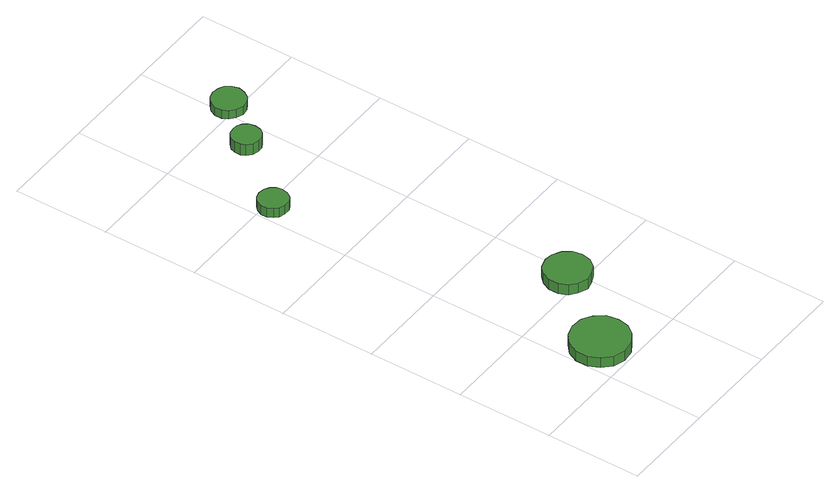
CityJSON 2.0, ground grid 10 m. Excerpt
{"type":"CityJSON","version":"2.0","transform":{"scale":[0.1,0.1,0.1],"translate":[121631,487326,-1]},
"CityObjects":{
"tree1":{"type":"SolitaryVegetationObject","attributes":{"function":"something"},"geometry":[{"type":"MultiSurface","lod":"1","boundaries":[[[0,1,2,3,4,5,6,7,8,9,10,11,12,13,14]],[[15,16,17,18,19,20,21,22,23,24,25,26,27,28,29]],[[0,29,28,1]],[[1,28,27,2]],[[2,27,26,3]],[[3,26,25,4]],[[4,25,24,5]],[[5,24,23,6]],[[6,23,22,7]],[[7,22,21,8]],[[8,21,20,9]],[[9,20,19,10]],[[10,19,18,11]],[[11,18,17,12]],[[12,17,16,13]],[[13,16,15,14]],[[14,15,29,0]]]}]},
"tree2":{"type":"SolitaryVegetationObject","attributes":{"function":"something"},"geometry":[{"type":"MultiSurface","lod":"1","boundaries":[[[30,31,32,33,34,35,36,37,38,39,40,41,42,43,44]],[[45,46,47,48,49,50,51,52,53,54,55,56,57,58,59]],[[30,59,58,31]],[[31,58,57,32]],[[32,57,56,33]],[[33,56,55,34]],[[34,55,54,35]],[[35,54,53,36]],[[36,53,52,37]],[[37,52,51,38]],[[38,51,50,39]],[[39,50,49,40]],[[40,49,48,41]],[[41,48,47,42]],[[42,47,46,43]],[[43,46,45,44]],[[44,45,59,30]]]}]},
"tree3":{"type":"SolitaryVegetationObject","attributes":{"function":"something"},"geometry":[{"type":"MultiSurface","lod":"1","boundaries":[[[60,61,62,63,64,65,66,67,68,69,70,71,72,73,74]],[[75,76,77,78,79,80,81,82,83,84,85,86,87,88,89]],[[60,89,88,61]],[[61,88,87,62]],[[62,87,86,63]],[[63,86,85,64]],[[64,85,84,65]],[[65,84,83,66]],[[66,83,82,67]],[[67,82,81,68]],[[68,81,80,69]],[[69,80,79,70]],[[70,79,78,71]],[[71,78,77,72]],[[72,77,76,73]],[[73,76,75,74]],[[74,75,89,60]]]}]},
"tree4":{"type":"SolitaryVegetationObject","attributes":{"function":"something"},"geometry":[{"type":"MultiSurface","lod":"1","boundaries":[[[90,91,92,93,94,95,96,97,98,99,100,101,102,103,104]],[[105,106,107,108,109,110,111,112,113,114,115,116,117,118,119]],[[90,119,118,91]],[[91,118,117,92]],[[92,117,116,93]],[[93,116,115,94]],[[94,115,114,95]],[[95,114,113,96]],[[96,113,112,97]],[[97,112,111,98]],[[98,111,110,99]],[[99,110,109,100]],[[100,109,108,101]],[[101,108,107,102]],[[102,107,106,103]],[[103,106,105,104]],[[104,105,119,90]]]}]},
"tree5":{"type":"SolitaryVegetationObject","attributes":{"function":"something"},"geometry":[{"type":"MultiSurface","lod":"1","boundaries":[[[120,121,122,123,124,125,126,127,128,129,130,131,132,133,134]],[[135,136,137,138,139,140,141,142,143,144,145,146,147,148,149]],[[120,149,148,121]],[[121,148,147,122]],[[122,147,146,123]],[[123,146,145,124]],[[124,145,144,125]],[[125,144,143,126]],[[126,143,142,127]],[[127,142,141,128]],[[128,141,140,129]],[[129,140,139,130]],[[130,139,138,131]],[[131,138,137,132]],[[132,137,136,133]],[[133,136,135,134]],[[134,135,149,120]]]}]}
},
"vertices":[
[60,33,18],[58,46,18],[50,56,18],[40,62,18],[27,63,18],[15,59,18],[6,51,18],[1,40,18],[1,27,18],[6,16,18],[15,7,18],[27,3,18],[40,5,18],[50,11,18],[58,21,18],[58,21,6],[50,11,6],[40,5,6],[27,3,6],[15,7,6],[6,16,6],[1,27,6],[1,40,6],[6,51,6],[15,59,6],[27,63,6],[40,62,6],[50,56,6],[58,46,6],[60,33,6],
[116,113,18],[114,123,18],[108,131,18],[99,136,18],[90,137,18],[80,134,18],[73,127,18],[69,118,18],[69,108,18],[73,99,18],[80,93,18],[90,89,18],[99,91,18],[108,95,18],[114,103,18],[114,103,6],[108,95,6],[99,91,6],[90,89,6],[80,93,6],[73,99,6],[69,108,6],[69,118,6],[73,127,6],[80,134,6],[90,137,6],[99,136,6],[108,131,6],[114,123,6],[116,113,6],
[32,393,18],[31,399,18],[27,404,18],[22,407,18],[15,408,18],[9,406,18],[5,402,18],[2,396,18],[2,390,18],[5,384,18],[9,380,18],[15,378,18],[22,378,18],[27,381,18],[31,387,18],[31,387,7],[27,381,7],[22,378,7],[15,378,7],[9,380,7],[5,384,7],[2,390,7],[2,396,7],[5,402,7],[9,406,7],[15,408,7],[22,407,7],[27,404,7],[31,399,7],[32,393,7],
[88,463,21],[87,469,21],[83,474,21],[78,477,21],[72,477,21],[66,476,21],[61,471,21],[59,466,21],[59,459,21],[61,454,21],[66,450,21],[72,448,21],[78,448,21],[83,451,21],[87,456,21],[87,456,8],[83,451,8],[78,448,8],[72,448,8],[66,450,8],[61,454,8],[59,459,8],[59,466,8],[61,471,8],[66,476,8],[72,477,8],[78,477,8],[83,474,8],[87,469,8],[88,463,8],
[126,507,18],[124,514,18],[120,520,18],[114,523,18],[107,524,18],[100,522,18],[94,517,18],[91,510,18],[91,503,18],[94,497,18],[100,492,18],[107,489,18],[114,490,18],[120,494,18],[124,500,18],[124,500,8],[120,494,8],[114,490,8],[107,489,8],[100,492,8],[94,497,8],[91,503,8],[91,510,8],[94,517,8],[100,522,8],[107,524,8],[114,523,8],[120,520,8],[124,514,8],[126,507,8]
]}
